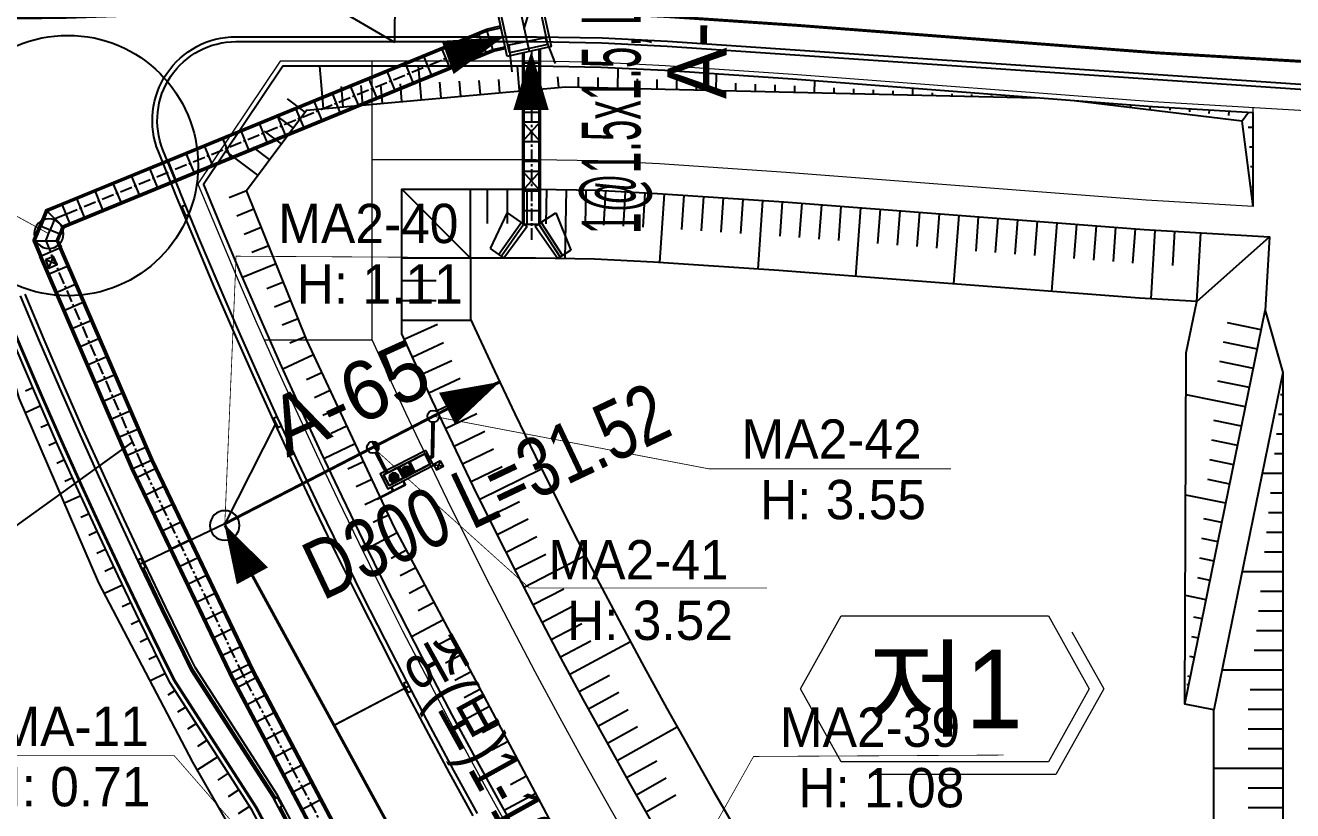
# Model space of a CAD drawing. Extents: x 230860 to 235519, y 342878 to 344985.
# Drawn here: x 231965.2 to 232094, y 344208.3 to 344288.1 of the extents above; entities that cross this region are included whole.
import ezdxf
from ezdxf.enums import TextEntityAlignment as Align

# ---------------------------------------------------------------- set-up
doc = ezdxf.new("R2010")
doc.units = 0
doc.linetypes.add('CENTER', pattern=[2, 1.25, -0.25, 0.25, -0.25])
doc.linetypes.add('PHANTOM2', pattern=[1.25, 0.625, -0.125, 0.125, -0.125, 0.125, -0.125])
for name, color, linetype in [('##L형측구', 8, 'Continuous'), ('##보도', 3, 'Continuous'), ('#00_구역계_금회 변경(210413)', 1, 'Continuous'), ('00.화살표', 7, 'Continuous'), ('A_기계(1단계)', 1, 'Continuous'), ('AE340_암거', 7, 'Continuous'), ('CE-SLOP-FILL', 9, 'Continuous'), ('mfilterout', 7, 'Continuous'), ('MN info M1', 2, 'Continuous'), ('PC', 253, 'Continuous'), ('PCBOX', 150, 'Continuous'), ('PCBOX접합부 현장타설', 7, 'Continuous'), ('storm_2호 우수받이', 1, 'Continuous'), ('storm_arrow', 7, 'Continuous'), ('storm_MH', 2, 'Continuous'), ('storm_pipe dia_length', 7, 'Continuous'), ('storm_pipe text', 1, 'Continuous'), ('기계', 1, 'Continuous'), ('도로시종점', 1, 'Continuous'), ('맨홀지시선', 7, 'Continuous'), ('방수', 5, 'CENTER')]:
    doc.layers.add(name, color=color, linetype=linetype)
for name, color, linetype, lineweight in [('00_도로_계획선', 7, 'Continuous', 0), ('0_도로명', 7, 'Continuous', 0), ('storm_pipe', 160, 'Continuous', 30), ('블럭명', 7, 'Continuous', 0)]:
    doc.layers.add(name, color=color, linetype=linetype, lineweight=lineweight)
doc.styles.get("Standard").update_dxf_attribs({"font": 'Dotum.TTF'})
doc.styles.add('스타일1', font='H2HDRM.TTF')

# ---------------------------------------------------------------- blocks, each defined once
blk = doc.blocks.new('1')
at = {"layer": 'storm_MH', "flags": 128}
blk.add_lwpolyline([(-0.75, 0, 1), (0.75, 0, 1)], format="xyb", close=True, dxfattribs=at)
blk = doc.blocks.new('화살')
h = blk.add_hatch(color=5)
h.set_gradient(color1=(0, 0, 255), one_color=1, tint=1, name='INVHEMISPHERICAL')
h.paths.add_polyline_path([(15, 252), (-15, 252), (-15, 62), (-43, 62), (0, -76), (43, 62), (15, 62)])
at = {"color": 5, "lineweight": 5}
for p, q in [((-15, 62), (-15, 252)), ((15, 62), (15, 252))]:
    blk.add_line(p, q, dxfattribs=at)
at = {"layer": 'mfilterout', "color": 5, "lineweight": 5}
for q in [(-43, 62), (43, 62)]:
    blk.add_line((0, -76), q, dxfattribs=at)
for points in [[(-43, 62), (-15, 62)], [(15, 62), (43, 62)]]:
    blk.add_lwpolyline(points, dxfattribs=at)
blk = doc.blocks.new('m')
at = {"layer": 'mfilterout', "lineweight": 15, "ltscale": 0.01}
h = blk.add_hatch(dxfattribs=at)
h.set_pattern_fill('EARTH', color=256, scale=0.04, style=2)
h.paths.add_polyline_path([(-0.45, 0.65, 1), (0.45, 0.65, 1)])
for radius in [0.5, 0.45]:
    blk.add_circle((0, 0.65), radius)
at = {"layer": 'mfilterout', "color": 3, "lineweight": 25, "ltscale": 0.01}
for p, q in [((0.14, 0.34), (-0.14, 0.34)), ((-0.14, 0.2), (-0.14, 0.34)), ((0.14, 0.2), (0.14, 0.34))]:
    blk.add_line(p, q, dxfattribs=at)
blk.add_lwpolyline([(-0.16, 0.2), (-0.16, 0.35, -0.414214), (-0.15, 0.36), (0.15, 0.36, -0.414214), (0.16, 0.35), (0.16, 0.2)], format="xyb", dxfattribs=at)

msp = doc.modelspace()

# ---------------------------------------------------------------- hatches: boundary and pattern name
at = {"layer": 'storm_pipe text'}
h = msp.add_hatch(dxfattribs=at)
h.set_pattern_fill('ANSI31', color=0, scale=0.05)
h.set_pattern_definition([(45, (-1.58102, -0.90116), (-0.112253201513, 0.112253201513), [])])
edge = h.paths.add_edge_path()
edge.add_line((232001.087, 344245.022), (232000.695, 344245.81))
edge.add_arc((232000.526, 344245.234), 0.6, 73.63094, 96.19442)
edge.add_line((232000.461, 344245.83), (232000.963, 344244.823))
edge.add_arc((232000.526, 344245.234), 0.6, 316.78594, 339.34942)

# ---------------------------------------------------------------- linework, layer by layer
at = {"layer": '##L형측구'}
msp.add_lwpolyline([(232010.73, 344207.774), (232008.321, 344212.166), (232005.95, 344216.578), (232003.617, 344221.01), (232001.321, 344225.46), (231999.063, 344229.931), (231996.843, 344234.421), (231994.661, 344238.929), (231992.517, 344243.456), (231990.412, 344247.999), (231988.345, 344252.562), (231986.317, 344257.142), (231984.328, 344261.738), (231982.377, 344266.352), (231980.467, 344270.981), (231980.425, 344271.085), (231978.727, 344275.299, -0.5314436), (231986.61, 344286.977), (232017.165, 344286.977), (232023.813, 344286.865), (232030.454, 344286.526), (232043.432, 344285.644), (232043.432, 344285.644), (232125.704, 344280.053)], format="xyb", dxfattribs=at)
msp.add_lwpolyline([(231992.139, 344207.414), (231990.822, 344209.897), (231982.501, 344222.817), (231981.682, 344224.46), (231979.49, 344228.944), (231977.335, 344233.447), (231975.216, 344237.968), (231973.135, 344242.504), (231971.091, 344247.059), (231969.084, 344251.629), (231967.115, 344256.217), (231965.184, 344260.819)], dxfattribs=at)
msp.add_lwpolyline([(231992.139, 344207.414), (231990.822, 344209.897), (231982.501, 344222.817), (231981.682, 344224.46), (231979.49, 344228.944), (231977.335, 344233.447), (231975.216, 344237.968), (231973.135, 344242.504), (231971.091, 344247.059), (231969.084, 344251.629), (231967.115, 344256.217), (231965.184, 344260.819)], dxfattribs=at)
at = {"layer": '##보도', "color": 8}
msp.add_lwpolyline([(232011.168, 344208.017), (232008.761, 344212.404), (232006.392, 344216.813), (232004.061, 344221.241), (232001.767, 344225.688), (231999.51, 344230.154), (231997.292, 344234.64), (231995.112, 344239.145), (231992.97, 344243.668), (231990.866, 344248.208), (231988.802, 344252.767), (231986.775, 344257.342), (231984.787, 344261.934), (231982.839, 344266.544), (231980.93, 344271.17), (231980.889, 344271.272), (231979.19, 344275.486, -0.5314436), (231986.61, 344286.477), (232017.161, 344286.477), (232023.796, 344286.365), (232030.424, 344286.027), (232043.398, 344285.145), (232125.67, 344279.554)], format="xyb", dxfattribs=at)
msp.add_lwpolyline([(231991.698, 344207.178), (231990.39, 344209.644), (231982.066, 344222.57), (231981.233, 344224.238), (231979.04, 344228.727), (231976.883, 344233.233), (231974.763, 344237.757), (231972.679, 344242.298), (231970.634, 344246.856), (231968.626, 344251.43), (231966.654, 344256.021), (231964.722, 344260.628)], dxfattribs=at)
at = {"layer": '#00_구역계_금회 변경(210413)', "linetype": 'PHANTOM2', "ltscale": 20, "const_width": 0.3, "flags": 128}
msp.add_lwpolyline([(232023.898, 344289.364), (232030.531, 344289.026), (232043.601, 344288.138), (232080.14, 344285.346), (232097.92, 344284.293), (232117.754, 344282.993), (232125.614, 344282.399), (232137.55, 344281.631), (232157.734, 344280.228), (232177.728, 344278.951), (232198.023, 344277.905), (232218.42, 344278.857), (232233.264, 344282.106), (232245.282, 344286.376), (232249.795, 344288.107), (232254.246, 344289.994), (232258.628, 344292.034), (232262.937, 344294.225), (232267.168, 344296.565), (232271.314, 344299.05), (232275.372, 344301.678), (232279.336, 344304.445), (232283.201, 344307.347), (232286.964, 344310.383), (232290.618, 344313.547), (232294.161, 344316.836), (232297.587, 344320.246), (232313.67, 344336.818), (232316.517, 344339.652), (232319.461, 344342.385), (232322.497, 344345.015), (232325.623, 344347.537), (232328.835, 344349.95), (232332.128, 344352.249), (232335.499, 344354.434), (232338.943, 344356.5), (232342.458, 344358.445), (232346.037, 344360.267), (232349.678, 344361.964), (232353.376, 344363.533), (232357.125, 344364.974), (232360.922, 344366.284), (232364.763, 344367.461), (232368.642, 344368.504), (232372.554, 344369.412), (232376.496, 344370.184), (232380.463, 344370.818), (232384.449, 344371.315), (232452.997, 344378.651), (232454.948, 344378.828), (232456.904, 344378.941), (232458.862, 344378.99), (232460.821, 344378.975), (232462.779, 344378.896), (232464.733, 344378.753), (232466.681, 344378.546), (232468.621, 344378.276), (232470.552, 344377.943), (232479.652, 344375.902), (232481.041, 344375.59), (232483.596, 344374.968), (232486.45, 344374.273), (232495.009, 344372.461), (232499.081, 344371.599), (232538.644, 344362.748), (232557.298, 344357.07), (232563.106, 344355.345), (232564.403, 344354.983), (232565.712, 344354.665), (232567.03, 344354.392), (232568.357, 344354.162), (232569.691, 344353.978), (232571.031, 344353.839), (232572.374, 344353.745), (232573.72, 344353.696), (232575.067, 344353.693), (232576.413, 344353.734), (232577.757, 344353.822), (232579.097, 344353.954), (232580.432, 344354.131), (232598.835, 344356.893), (232598.835, 344356.893), (232615.69, 344360.429), (232622.221, 344361.986), (232625.865, 344362.855), (232625.865, 344362.855), (232628.057, 344363.164), (232630.257, 344363.409), (232632.463, 344363.589), (232634.674, 344363.704), (232636.887, 344363.755), (232727.023, 344364.533), (232729.387, 344364.517), (232731.749, 344364.427), (232751.97, 344362.95), (232759.941, 344362.231), (232763.82, 344361.752), (232765.63, 344361.529), (232770.755, 344360.805), (232775.792, 344360.018), (232783.656, 344358.526), (232791.466, 344356.778), (232799.216, 344354.778), (232806.896, 344352.526), (232814.499, 344350.026), (232822.017, 344347.28), (232829.441, 344344.291), (232836.764, 344341.061), (232843.979, 344337.596), (232889.108, 344314.57), (232889.481, 344309.391), (232881.341, 344266.254), (232877.499, 344246.611), (232874.945, 344232.517), (232874.271, 344218.268), (232875.134, 344209.776), (232882.429, 344185.035), (232895.612, 344149.82), (232922.066, 344102.477), (232926.514, 344094.161), (232980.514, 344014.161), (233008.876, 343976.936), (233012.741, 343966.88), (233016.145, 343887.735), (233019.822, 343868.381), (233044.8, 343774.592), (233048.514, 343693.67), (233049.441, 343688.235), (233067.194, 343632.173), (233067.437, 343629.126), (233063.809, 343533.354), (233064.439, 343522.175), (233066.65, 343513.19), (233069.773, 343505.386), (233076.074, 343497.513), (233086.501, 343489.662), (233097.943, 343482.445), (233107.682, 343477.119), (233111.504, 343458.117), (233108.754, 343456.627), (233108.754, 343456.627), (233101.78, 343447.36), (233096.55, 343445.52), (233091.07, 343439.83), (233084.14, 343428.36), (233080.25, 343421.92), (233079.96, 343405.11), (233076.11, 343391.99), (233061.15, 343374.45), (233058.66, 343365.76), (233054.631, 343358.506), (233052.7, 343355.03), (233049.51, 343341.3), (233049.77, 343339.48), (233030.245, 343335.193), (232974.33, 343277.97), (232971.95, 343277.48), (232966.13, 343276.28), (232965.81, 343276.07), (232937.137, 343257.61), (232818.11, 343134.97), (232811.86, 343128.78), (232723.615, 343039.09), (232720.48, 343029.84), (232714.93, 343028.2), (232708.85, 343027.68), (232702.89, 343025.34), (232684.48, 343022.24), (232675.86, 343014.96), (232656.64, 343016.47), (232650.39, 343016.96), (232638.289, 343018.529), (232634.217, 343019.058), (232632.486, 343019.083), (232506.755, 343150.979), (232371.045, 343280.518), (232230.117, 343412.802), (232224.857, 343417.715), (232195.632, 343445.009), (232179.037, 343460.762), (232168.555, 343473.181), (232153.897, 343495.289), (232142.471, 343517.128), (232140.188, 343522.455), (232136.055, 343538.551), (232135.467, 343554.863), (232135.387, 343561.34), (232135.248, 343572.67), (232136.365, 343598.107), (232151.049, 343812.635), (232150.562, 343932.138), (232150.55, 343933.659), (232150.434, 343938.657), (232150.199, 343943.652), (232149.845, 343948.639), (232149.373, 343953.617), (232148.782, 343958.582), (232148.073, 343963.531), (232147.246, 343968.462), (232146.302, 343973.373), (232145.242, 343978.259), (232144.066, 343983.118), (232142.774, 343987.949), (232141.367, 343992.747), (232139.847, 343997.51), (232138.214, 344002.236), (232136.469, 344006.921), (232134.612, 344011.564), (232132.646, 344016.161), (232130.571, 344020.71), (232128.388, 344025.208), (232126.099, 344029.654), (232123.704, 344034.043), (232121.206, 344038.374), (232118.605, 344042.644), (232115.903, 344046.851), (232091.852, 344083.341), (232067.899, 344083.341), (232034.824, 344133.522), (232018.39, 344158.455), (232018.044, 344158.981), (232015.314, 344163.17), (232012.618, 344167.381), (232009.957, 344171.614), (232007.331, 344175.868), (232004.739, 344180.144), (232002.183, 344184.442), (231999.662, 344188.759), (231997.177, 344193.098), (231994.727, 344197.457), (231992.313, 344201.835), (231989.935, 344206.234), (231988.663, 344208.633), (231980.325, 344221.579), (231979.44, 344223.353), (231977.24, 344227.856), (231975.075, 344232.377), (231972.948, 344236.916), (231970.858, 344241.471), (231968.806, 344246.044), (231966.791, 344250.634), (231964.813, 344255.24), (231962.874, 344259.861), (231960.973, 344264.499), (231959.109, 344269.152), (231957.284, 344273.821), (231955.497, 344278.503), (231955.072, 344279.647), (231953.749, 344283.201), (231952.039, 344287.912), (231951.662, 344288.978), (231952.635, 344288.989), (231960.846, 344288.871), (231961.863, 344288.878), (231968.729, 344288.926), (231974.518, 344289.119), (231985.163, 344289.397), (231990.881, 344289.479), (232002.63, 344289.477), (232002.63, 344289.477), (232010.957, 344289.395), (232021.545, 344289.37)], close=True, dxfattribs=at)
at = {"color": 3}
for p, q in [((232006.503, 344244.396), (232006.551, 344247.808)), ((232006.701, 344244.273), (232006.751, 344247.805)), ((232002.061, 344242.667), (232001.786, 344243.2)), ((232002.061, 344242.667), (232001.786, 344243.2)), ((232006.023, 344244.148), (232006.503, 344244.396)), ((232006.114, 344243.97), (232006.701, 344244.273)), ((232001.883, 344242.575), (232001.608, 344243.108)), ((232001.883, 344242.575), (232001.608, 344243.108))]:
    msp.add_line(p, q, dxfattribs=at)
msp.add_line((232003.589, 344242.105), (232002.167, 344241.371))
msp.add_line((232003.589, 344242.105), (232002.167, 344241.371))
for points in [[(232001.608, 344243.108), (232000.789, 344244.695)], [(232001.786, 344243.2), (232000.954, 344244.813)]]:
    msp.add_lwpolyline(points, dxfattribs=at)
at = {"color": 4, "linetype": 'ByBlock', "const_width": 0.0000001, "elevation": 0}
for points in [[(232006.851, 344243.197), (232004.798, 344242.138), (232004.672, 344242.382)], [(232006.851, 344243.197), (232004.798, 344242.138), (232004.672, 344242.382)], [(232006.828, 344243.241), (232004.819, 344242.205), (232004.716, 344242.405)], [(232006.828, 344243.241), (232004.819, 344242.205), (232004.716, 344242.405)]]:
    msp.add_lwpolyline(points, dxfattribs=at)
at = {"color": 1, "linetype": 'CENTER', "ltscale": 0.5, "const_width": 0.0000001, "elevation": 0}
msp.add_lwpolyline([(232006.839, 344243.219), (232004.809, 344242.172), (232004.694, 344242.394)], dxfattribs=at)
msp.add_lwpolyline([(232006.839, 344243.219), (232004.809, 344242.172), (232004.694, 344242.394)], dxfattribs=at)
msp.add_lwpolyline([(232007.413, 344243.852), (232006.702, 344243.486), (232006.977, 344242.952), (232007.688, 344243.319)], close=True)
msp.add_lwpolyline([(232007.413, 344243.852), (232006.702, 344243.486), (232006.977, 344242.952), (232007.688, 344243.319)], close=True)
for points in [[(232006.702, 344243.486), (232007.688, 344243.319)], [(232006.702, 344243.486), (232007.688, 344243.319)], [(232007.413, 344243.852), (232006.977, 344242.952)], [(232007.413, 344243.852), (232006.977, 344242.952)]]:
    msp.add_lwpolyline(points)
for centre in [(232006.66, 344248.398), (232000.526, 344245.234)]:
    msp.add_circle(centre, 0.6)
at = {"layer": '00.화살표', "color": 5}
msp.add_lwpolyline([(232000.891, 344239.915, 0.036, 0.036, 0), (232000.664, 344239.798, 0.12, 0, 0), (232000.46, 344239.693, 0, 0, 0)], format="xyseb", dxfattribs=at)
at = {"layer": '00_도로_계획선', "linetype": 'Continuous', "flags": 128}
for points in [[(231991.1, 344284.477), (231982.744, 344272.02)], [(232125.666, 344277.385), (232125.265, 344277.411), (232117.402, 344278.005), (232097.609, 344279.303), (232079.802, 344280.357), (232043.241, 344283.151), (232030.234, 344284.035), (232023.728, 344284.366), (232017.214, 344284.477), (231991.1, 344284.477)], [(232090, 344269.736), (232079.125, 344270.38), (232042.521, 344273.177), (232029.641, 344274.052), (232023.389, 344274.371), (232017.129, 344274.477), (232000.455, 344274.477)], [(232042.584, 344273.173), (232042.584, 344273.173)], [(232000.455, 344256.123), (232001.776, 344253.206), (232003.837, 344248.759), (232005.936, 344244.327), (232008.071, 344239.913), (232010.244, 344235.52), (232012.454, 344231.144), (232014.702, 344226.787), (232016.986, 344222.448), (232019.307, 344218.13), (232021.664, 344213.832), (232024.058, 344209.553), (232026.488, 344205.295), (232028.953, 344201.059), (232031.456, 344196.843), (232033.994, 344192.648), (232055.822, 344157.235)]]:
    msp.add_lwpolyline(points, dxfattribs=at)
at = {"layer": '00_도로_계획선'}
for points in [[(232000.455, 344256.121), (232000.455, 344284.477)], [(232000.455, 344256.121), (231989.501, 344256.121)]]:
    msp.add_lwpolyline(points, dxfattribs=at)
at = {"layer": '00_도로_계획선', "linetype": 'Continuous'}
for points in [[(232090, 344269.736), (232090, 344279.753)], [(231982.744, 344272.02), (231982.782, 344271.925), (231984.684, 344267.315), (231986.626, 344262.721), (231988.607, 344258.145), (231990.627, 344253.584), (231992.685, 344249.041), (231994.781, 344244.516), (231996.916, 344240.009), (231999.088, 344235.519), (232001.299, 344231.049), (232003.548, 344226.597), (232005.834, 344222.165), (232008.157, 344217.752), (232010.518, 344213.359), (232012.917, 344208.986), (232015.352, 344204.634)]]:
    msp.add_lwpolyline(points, dxfattribs=at)
at = {"layer": 'A_기계(1단계)', "color": 4, "ltscale": 2}
for p, q in [((232001.616, 344242.438), (232003.038, 344243.171)), ((232001.616, 344242.438), (232003.038, 344243.171)), ((232003.038, 344243.171), (232003.589, 344242.105)), ((232003.038, 344243.171), (232003.589, 344242.105)), ((232002.167, 344241.371), (232001.616, 344242.438)), ((232002.167, 344241.371), (232001.616, 344242.438))]:
    msp.add_line(p, q, dxfattribs=at)
for points in [[(232005.901, 344244.929), (232001.28, 344242.545), (232002.059, 344241.034), (232006.68, 344243.418)], [(232005.793, 344244.592), (232001.616, 344242.438), (232002.167, 344241.371), (232006.344, 344243.526)]]:
    msp.add_lwpolyline(points, close=True, dxfattribs=at)
for points in [[(232004.833, 344242.747), (232004.283, 344243.813), (232005.793, 344244.592), (232006.344, 344243.526), (232004.833, 344242.747)], [(232003.766, 344242.196), (232003.216, 344243.263), (232004.105, 344243.721), (232004.655, 344242.655), (232003.766, 344242.196)], [(232003.766, 344242.196), (232003.216, 344243.263), (232004.105, 344243.721), (232004.655, 344242.655), (232003.766, 344242.196)]]:
    msp.add_lwpolyline(points, dxfattribs=at)
at = {"layer": 'AE340_암거', "color": 8}
msp.add_polyline3d([(232019.092, 344284.248, 36.26), (232018.073, 344286.863, 36.632), (232014.332, 344286.136, 36.395), (232014.639, 344283.42, 36.142)], dxfattribs=at)
at = {"layer": 'CE-SLOP-FILL', "color": 8}
for p, q in [((231995.515, 344279.674), (231995.127, 344283.977)), ((232005.474, 344280.571), (232005.168, 344283.977)), ((232015.434, 344281.469), (232015.208, 344283.977)), ((232025.414, 344281.763), (232025.461, 344283.777)), ((232035.411, 344281.528), (232035.45, 344283.179)), ((231997.507, 344279.854), (231997.321, 344281.915)), ((231999.498, 344280.033), (231999.321, 344282.005)), ((232001.49, 344280.212), (232001.321, 344282.095)), ((232003.482, 344280.392), (232003.321, 344282.184)), ((232007.466, 344280.751), (232007.321, 344282.364)), ((232009.458, 344280.93), (232009.321, 344282.454)), ((232011.45, 344281.11), (232011.321, 344282.543)), ((232013.442, 344281.289), (232013.321, 344282.633)), ((232017.426, 344281.648), (232017.321, 344282.812)), ((232019.418, 344281.827), (232019.323, 344282.885)), ((232021.415, 344281.857), (232021.439, 344282.881)), ((232023.414, 344281.81), (232023.438, 344282.84)), ((232027.413, 344281.716), (232027.436, 344282.696)), ((232029.413, 344281.669), (232029.435, 344282.621)), ((232031.412, 344281.622), (232031.433, 344282.536)), ((232033.411, 344281.575), (232033.432, 344282.445)), ((232037.41, 344281.481), (232037.429, 344282.262)), ((232039.41, 344281.434), (232039.427, 344282.171)), ((232041.409, 344281.387), (232041.425, 344282.08)), ((232043.409, 344281.34), (232043.424, 344281.987)), ((232045.408, 344281.293), (232045.436, 344282.482)), ((232047.408, 344281.246), (232047.42, 344281.788)), ((231993.628, 344279.305), (231991.833, 344280.651)), ((232049.407, 344281.199), (232049.419, 344281.688)), ((232051.406, 344281.152), (232051.417, 344281.588)), ((232053.406, 344281.105), (232053.415, 344281.488)), ((232055.405, 344281.058), (232055.421, 344281.719)), ((232057.405, 344281.011), (232057.411, 344281.289)), ((232059.404, 344280.964), (232059.41, 344281.189)), ((232061.404, 344280.917), (232061.408, 344281.089)), ((232063.403, 344280.87), (232063.406, 344280.989)), ((232065.403, 344280.823), (232065.406, 344280.956)), ((232067.402, 344280.776), (232067.402, 344280.79)), ((232073.553, 344280.333), (232073.55, 344280.294)), ((232075.547, 344280.181), (232075.541, 344280.098)), ((232077.541, 344280.029), (232077.531, 344279.901)), ((232079.535, 344279.876), (232079.509, 344279.533)), ((232081.531, 344279.754), (232081.518, 344279.523)), ((232083.528, 344279.636), (232083.511, 344279.343)), ((232085.524, 344279.517), (232085.504, 344279.163)), ((232087.521, 344279.399), (232087.496, 344278.984)), ((232089.517, 344279.281), (232088.882, 344278.397)), ((231992.429, 344277.705), (231990.676, 344279.019)), ((231991.229, 344276.105), (231989.518, 344277.388)), ((232090, 344277.736), (232089.484, 344277.736)), ((231988.829, 344272.905), (231985.576, 344275.344)), ((231990.029, 344274.505), (231988.36, 344275.756)), ((232090, 344275.736), (232089.613, 344275.736)), ((232090, 344273.736), (232089.742, 344273.736)), ((232012.158, 344271.477), (232012.158, 344267.977)), ((232014.158, 344271.477), (232014.158, 344267.977)), ((232016.158, 344271.477), (232016.158, 344267.977)), ((232090, 344271.736), (232089.871, 344271.736)), ((231987.688, 344271.297), (231985.928, 344270.587)), ((232018.158, 344271.459), (232018.099, 344267.96)), ((232020.158, 344271.425), (232020.039, 344264.426)), ((232022.158, 344271.391), (232022.098, 344267.892)), ((232024.156, 344271.327), (232023.978, 344267.832)), ((232026.154, 344271.226), (232025.976, 344267.73)), ((232028.151, 344271.124), (232027.973, 344267.628)), ((232030.148, 344271.011), (232029.673, 344264.027)), ((232032.143, 344270.875), (232031.906, 344267.383)), ((232034.139, 344270.739), (232033.901, 344267.247)), ((232036.134, 344270.604), (232035.897, 344267.112)), ((232038.129, 344270.468), (232037.892, 344266.976)), ((232040.125, 344270.333), (232039.65, 344263.349)), ((232042.12, 344270.197), (232041.883, 344266.705)), ((231988.436, 344269.442), (231986.684, 344268.735)), ((232044.114, 344270.046), (232043.848, 344266.556)), ((232046.109, 344269.894), (232045.842, 344266.404)), ((232048.103, 344269.742), (232047.836, 344266.252)), ((232050.097, 344269.589), (232049.564, 344262.61)), ((232052.091, 344269.437), (232051.825, 344265.947)), ((232054.085, 344269.284), (232053.819, 344265.795)), ((232056.08, 344269.132), (232055.813, 344265.642)), ((232058.074, 344268.98), (232057.807, 344265.49)), ((232060.068, 344268.827), (232059.535, 344261.848)), ((232062.062, 344268.675), (232061.796, 344265.185)), ((232064.056, 344268.523), (232063.79, 344265.033)), ((232066.051, 344268.37), (232065.784, 344264.88)), ((232068.045, 344268.218), (232067.778, 344264.728)), ((232070.039, 344268.065), (232069.506, 344261.086)), ((232072.033, 344267.913), (232071.766, 344264.423)), ((232074.027, 344267.761), (232073.761, 344264.271)), ((231989.185, 344267.587), (231987.445, 344266.885)), ((232076.021, 344267.608), (232075.755, 344264.118)), ((232078.016, 344267.456), (232077.749, 344263.966)), ((232080.011, 344267.322), (232079.597, 344260.334)), ((232082.008, 344267.204), (232081.801, 344263.71)), ((231989.933, 344265.733), (231988.209, 344265.037)), ((231990.681, 344263.878), (231987.267, 344262.5)), ((231991.43, 344262.023), (231989.746, 344261.344)), ((232003.455, 344262.181), (232006.955, 344262.181)), ((231992.178, 344260.168), (231990.517, 344259.498)), ((232003.455, 344260.181), (232006.955, 344260.181)), ((231992.926, 344258.314), (231991.294, 344257.655)), ((232003.455, 344258.181), (232010.501, 344258.181)), ((232003.698, 344256.233), (232007.077, 344257.763)), ((232090.825, 344257.187), (232087.396, 344257.887)), ((231993.675, 344256.459), (231992.074, 344255.813)), ((232004.524, 344254.411), (232007.7, 344255.883)), ((232090.425, 344255.227), (232086.996, 344255.927)), ((231994.503, 344254.639), (231991.363, 344253.172)), ((232005.365, 344252.597), (232008.54, 344254.068)), ((232090.025, 344253.268), (232086.613, 344253.964)), ((231995.35, 344252.827), (231993.769, 344252.089)), ((232006.206, 344250.782), (232009.381, 344252.254)), ((231965.971, 344251.276), (231965.22, 344250.953)), ((231996.197, 344251.015), (231994.605, 344250.272)), ((232007.055, 344248.972), (232013.382, 344251.968)), ((232089.625, 344251.308), (232086.409, 344251.964)), ((232089.225, 344249.348), (232083.185, 344250.581)), ((232093, 344250.589), (232092.77, 344250.589)), ((231966.768, 344249.442), (231965.22, 344248.762)), ((231997.043, 344249.203), (231995.447, 344248.458)), ((232007.911, 344247.164), (232011.075, 344248.662)), ((232093, 344248.589), (232092.566, 344248.589)), ((231967.572, 344247.61), (231966.791, 344247.267)), ((231997.89, 344247.391), (231996.291, 344246.644)), ((232088.825, 344247.389), (232086.001, 344247.965)), ((231968.377, 344245.779), (231967.592, 344245.427)), ((232008.77, 344245.358), (232011.92, 344246.882)), ((232088.425, 344245.429), (232085.797, 344245.966)), ((232093, 344246.589), (232092.362, 344246.589)), ((231998.737, 344245.579), (231995.539, 344244.085)), ((232009.641, 344243.557), (232012.791, 344245.082)), ((232093, 344244.589), (232092.158, 344244.589)), ((231969.196, 344243.955), (231968.397, 344243.596)), ((231999.583, 344243.768), (231997.989, 344243.023)), ((232010.512, 344241.757), (232013.662, 344243.282)), ((232088.026, 344243.47), (232085.593, 344243.966)), ((231970.014, 344242.13), (231969.202, 344241.765)), ((232000.43, 344241.956), (231998.84, 344241.213)), ((232011.394, 344239.962), (232017.669, 344243.064)), ((232087.626, 344241.51), (232085.389, 344241.966)), ((232093, 344242.589), (232090.908, 344242.589)), ((232093, 344240.589), (232091.75, 344240.589)), ((231970.841, 344240.309), (231969.186, 344239.549)), ((232001.277, 344240.144), (231999.698, 344239.406)), ((232012.28, 344238.169), (232015.418, 344239.72)), ((232087.226, 344239.55), (232083.145, 344240.383)), ((231971.675, 344238.491), (231970.826, 344238.101)), ((232002.123, 344238.332), (232000.557, 344237.6)), ((232093, 344238.589), (232091.546, 344238.589)), ((232013.171, 344236.378), (232016.295, 344237.957)), ((232086.826, 344237.591), (232084.981, 344237.967)), ((231972.51, 344236.673), (231971.642, 344236.267)), ((232003.002, 344236.536), (231999.947, 344234.911)), ((232014.073, 344234.593), (232017.197, 344236.172)), ((232086.426, 344235.631), (232084.777, 344235.968)), ((232093, 344236.589), (232091.342, 344236.589)), ((231973.358, 344234.862), (231972.462, 344234.442)), ((232003.941, 344234.77), (232002.387, 344233.944)), ((232014.975, 344232.808), (232018.099, 344234.387)), ((232015.889, 344231.03), (232022.11, 344234.239)), ((232093, 344234.589), (232091.137, 344234.589)), ((231974.207, 344233.051), (231973.282, 344232.618)), ((232004.88, 344233.004), (232003.3, 344232.164)), ((232086.026, 344233.672), (232084.573, 344233.968)), ((232085.626, 344231.712), (232084.369, 344231.968)), ((232093, 344232.589), (232088.867, 344232.589)), ((231975.063, 344231.244), (231973.241, 344230.372)), ((232005.819, 344231.238), (232004.221, 344230.388)), ((232016.806, 344229.252), (232019.917, 344230.857)), ((232093, 344230.589), (232090.729, 344230.589)), ((231975.927, 344229.44), (231975.05, 344229.02)), ((232006.758, 344229.472), (232005.141, 344228.612)), ((232017.729, 344227.478), (232020.826, 344229.108)), ((232085.226, 344229.752), (232083.105, 344230.185)), ((232007.697, 344227.706), (232004.434, 344225.971)), ((232084.826, 344227.793), (232083.961, 344227.969)), ((232093, 344228.589), (232090.525, 344228.589)), ((231976.791, 344227.636), (231975.951, 344227.226)), ((232018.661, 344225.708), (232021.758, 344227.338)), ((232093, 344226.589), (232090.321, 344226.589)), ((231977.669, 344225.839), (231976.855, 344225.442)), ((232008.636, 344225.941), (232006.993, 344225.067)), ((232019.592, 344223.938), (232022.689, 344225.569)), ((232020.538, 344222.176), (232026.704, 344225.489)), ((232084.426, 344225.833), (232083.757, 344225.97)), ((231978.547, 344224.042), (231977.76, 344223.658)), ((232009.575, 344224.175), (232007.921, 344223.295)), ((232084.026, 344223.874), (232083.553, 344223.97)), ((232093, 344224.589), (232090.117, 344224.589)), ((232093, 344222.589), (232086.826, 344222.589)), ((231979.432, 344222.249), (231977.911, 344221.489)), ((232010.514, 344222.409), (232008.857, 344221.527)), ((232021.485, 344220.414), (232024.568, 344222.071)), ((232083.626, 344221.914), (232083.349, 344221.97)), ((231980.418, 344220.512), (231979.673, 344220.032)), ((232011.453, 344220.643), (232009.792, 344219.76)), ((232022.439, 344218.657), (232025.508, 344220.34)), ((232083.226, 344219.954), (232083.065, 344219.987)), ((232083.461, 344221.107), (232083.265, 344221.147)), ((232093, 344220.589), (232089.709, 344220.589)), ((231981.501, 344218.831), (231980.682, 344218.303)), ((232012.392, 344218.877), (232009.07, 344217.11)), ((232023.401, 344216.903), (232026.47, 344218.587)), ((232093, 344218.589), (232089.505, 344218.589)), ((231982.584, 344217.149), (231981.69, 344216.574)), ((232013.331, 344217.111), (232011.674, 344216.23)), ((232024.364, 344215.151), (232027.419, 344216.859)), ((232025.341, 344213.405), (232031.45, 344216.823)), ((232093, 344216.589), (232089.5, 344216.589)), ((231983.666, 344215.468), (231982.699, 344214.844)), ((232014.27, 344215.345), (232012.617, 344214.466)), ((231984.749, 344213.786), (231982.693, 344212.462)), ((232015.209, 344213.58), (232013.567, 344212.706)), ((232093, 344214.589), (232089.5, 344214.589)), ((232026.317, 344211.66), (232029.372, 344213.369)), ((232093, 344212.589), (232086, 344212.589)), ((231985.832, 344212.105), (231984.76, 344211.414)), ((232016.148, 344211.814), (232014.518, 344210.947)), ((232027.303, 344209.92), (232030.343, 344211.654)), ((231986.915, 344210.423), (231985.799, 344209.704)), ((232017.087, 344210.048), (232013.857, 344208.33)), ((232028.294, 344208.183), (232031.334, 344209.917)), ((232093, 344210.589), (232089.5, 344210.589)), ((231987.998, 344208.742), (231986.838, 344207.995)), ((232093, 344208.589), (232089.5, 344208.589))]:
    msp.add_line(p, q, dxfattribs=at)
for points in [[(232090, 344269.736), (232090, 344279.252), (232079.768, 344279.858), (232043.205, 344282.652), (232030.205, 344283.536), (232023.711, 344283.866), (232017.21, 344283.977), (231991.366, 344283.977), (231983.308, 344271.962), (231985.146, 344267.508), (231987.086, 344262.918), (231989.065, 344258.345), (231991.083, 344253.789), (231993.139, 344249.249), (231995.234, 344244.728), (231997.367, 344240.225), (231999.538, 344235.739), (232001.746, 344231.272), (232003.993, 344226.824), (232006.278, 344222.396), (232008.599, 344217.987), (232010.958, 344213.597), (232013.354, 344209.228), (232015.787, 344204.88)], [(232084.903, 344113.275), (232069.511, 344122.539), (232061.281, 344136.436), (232045.794, 344161.945), (232023.889, 344197.258), (232002.676, 344237.148), (231993.811, 344256.121), (231987.665, 344271.353), (231993.789, 344279.519), (232020.088, 344281.888), (232067.909, 344280.765)], [(232090, 344269.736), (232088.882, 344278.397), (232071.801, 344280.467)], [(232010.455, 344264.477), (232003.455, 344271.477)], [(232029.087, 344206.793), (232026.67, 344211.029), (232024.289, 344215.286), (232021.943, 344219.562), (232019.635, 344223.857), (232017.363, 344228.173), (232015.126, 344232.508), (232012.927, 344236.861), (232010.766, 344241.231), (232008.642, 344245.622), (232006.554, 344250.031), (232004.503, 344254.456), (232003.455, 344256.771), (232003.455, 344271.477), (232017.104, 344271.477), (232023.287, 344271.372), (232029.463, 344271.057), (232042.305, 344270.185), (232078.922, 344267.387), (232091.669, 344266.632), (232091.225, 344259.146), (232093, 344252.84), (232093, 344160.235)], [(232010.455, 344264.477), (232010.455, 344271.477)], [(232009.98, 344170.638), (232006.068, 344174.076), (232003.639, 344178.446), (231998.563, 344187.286), (231992.395, 344195.512), (231982.241, 344213.251), (231972.669, 344231.461), (231964.58, 344250.248), (231960.849, 344263.034), (231957.243, 344269.331), (231957.744, 344271.271)], [(232009.98, 344170.638), (232009.533, 344171.35), (232006.904, 344175.607), (232004.31, 344179.887), (232001.752, 344184.188), (231999.229, 344188.509), (231996.742, 344192.851), (231994.29, 344197.214), (231991.874, 344201.595), (231989.494, 344205.998), (231988.231, 344208.38), (231979.89, 344221.331), (231978.992, 344223.131), (231976.79, 344227.638), (231974.623, 344232.163), (231972.495, 344236.706), (231970.403, 344241.265), (231968.349, 344245.842), (231966.332, 344250.434), (231964.353, 344255.045), (231962.413, 344259.67), (231960.509, 344264.311), (231958.644, 344268.968), (231957.744, 344271.271)], [(232084.267, 344260.058), (232084.681, 344267.046)], [(232084.267, 344260.058), (232091.669, 344266.632)], [(232010.455, 344264.477), (232003.455, 344264.477)], [(232086.001, 344218.547), (232083.061, 344219.147), (232083.202, 344254.84), (232084.267, 344260.058), (232078.449, 344260.402), (232041.801, 344263.203), (232029.047, 344264.069), (232023.049, 344264.375), (232017.044, 344264.477), (232010.455, 344264.477), (232010.455, 344258.282), (232010.867, 344257.371), (232012.893, 344253.001), (232014.956, 344248.645), (232017.054, 344244.307), (232019.189, 344239.991), (232021.361, 344235.692), (232023.57, 344231.408), (232025.815, 344227.144), (232028.095, 344222.902), (232030.412, 344218.678), (232032.765, 344214.472), (232035.152, 344210.288), (232037.575, 344206.126)], [(232083.061, 344219.147), (232091.225, 344259.146)], [(232093, 344252.84), (232086.001, 344218.547)], [(232086, 344167.235), (232086, 344218.548)]]:
    msp.add_lwpolyline(points, dxfattribs=at)
at = {"layer": 'PC', "color": 1}
for p, q in [((232014.181, 344269.127), (232012.453, 344265.456)), ((232016.221, 344267.699), (232014.181, 344269.127)), ((232017.033, 344267.712), (232019.123, 344269.064)), ((232019.123, 344269.064), (232020.635, 344265.282)), ((232015.635, 344268.109), (232013.342, 344264.833)), ((232015.881, 344267.937), (232013.588, 344264.661)), ((232016.221, 344267.699), (232013.847, 344264.48)), ((232017.033, 344267.712), (232019.335, 344264.441)), ((232017.381, 344267.937), (232019.552, 344264.581)), ((232017.633, 344268.1), (232019.804, 344264.744)), ((232012.453, 344265.456), (232013.847, 344264.48)), ((232020.635, 344265.282), (232019.335, 344264.441))]:
    msp.add_line(p, q, dxfattribs=at)
at = {"layer": 'PCBOX'}
for p, q in [((232014.18, 344284.985, 73.027), (232013.215, 344289.39, 73.027)), ((232014.409, 344285.342, 73.027), (232013.523, 344289.389, 73.027)), ((232015.571, 344289.384, 36.514), (232016.426, 344285.477, 36.514)), ((232018.316, 344286.197, 73.027), (232017.619, 344289.379, 73.027)), ((232018.673, 344285.969, 73.027), (232017.927, 344289.379, 73.027)), ((231968.872, 344270.041), (232012.078, 344287.759)), ((231968.94, 344269.875), (232012.132, 344287.587)), ((232011.19, 344287.395), (232012.085, 344285.211)), ((232012.078, 344287.759), (232013.504, 344288.071)), ((232012.783, 344285.498), (232012.078, 344287.759)), ((232012.132, 344287.587), (232013.542, 344287.896)), ((232014.009, 344285.766), (232013.504, 344288.071)), ((231969.699, 344268.024), (232012.729, 344285.67)), ((232007.478, 344285.873), (232008.373, 344283.689)), ((232009.334, 344286.634), (232010.229, 344284.45)), ((232012.729, 344285.67), (232013.97, 344285.942)), ((232012.783, 344285.498), (232014.009, 344285.766)), ((232018.673, 344285.969, 73.027), (232014.18, 344284.985, 73.027)), ((232018.316, 344286.197, 73.027), (232014.409, 344285.342, 73.027)), ((232017.381, 344285.686), (232017.381, 344267.937)), ((232017.541, 344285.721), (232017.541, 344267.937)), ((231969.767, 344267.858), (232012.783, 344285.498)), ((232005.622, 344285.112), (232006.517, 344282.928)), ((232015.721, 344285.322), (232015.721, 344267.937)), ((232015.881, 344285.357), (232015.881, 344267.937)), ((232001.91, 344283.589), (232002.805, 344281.406)), ((232003.766, 344284.351), (232004.661, 344282.167)), ((232015.721, 344284.334), (232017.541, 344284.334)), ((232015.721, 344284.334), (232017.541, 344284.334)), ((232015.721, 344283.328), (232017.541, 344283.328)), ((232015.721, 344283.328), (232015.721, 344281.322)), ((232015.721, 344281.322), (232017.541, 344283.328)), ((232015.721, 344283.328), (232017.541, 344281.322)), ((232017.541, 344281.322), (232017.541, 344283.328)), ((231998.198, 344282.067), (231999.093, 344279.884)), ((232000.054, 344282.828), (232000.949, 344280.645)), ((231994.486, 344280.545), (231995.381, 344278.362)), ((231996.342, 344281.306), (231997.237, 344279.123)), ((232015.721, 344281.322), (232017.541, 344281.322)), ((231992.63, 344279.784), (231993.525, 344277.6)), ((232015.721, 344279.316), (232017.541, 344279.316)), ((232015.721, 344279.316), (232017.541, 344279.316)), ((231988.918, 344278.262), (231989.813, 344276.078)), ((231990.774, 344279.023), (231991.669, 344276.839)), ((232015.721, 344278.328), (232017.541, 344278.328)), ((232015.721, 344278.328), (232015.721, 344276.322)), ((232015.721, 344276.322), (232017.541, 344278.328)), ((232015.721, 344278.328), (232017.541, 344276.322)), ((232015.721, 344278.328), (232017.541, 344278.328)), ((232015.721, 344278.328), (232015.721, 344276.322)), ((232015.721, 344276.322), (232017.541, 344278.328)), ((232015.721, 344278.328), (232017.541, 344276.322)), ((232017.541, 344276.322), (232017.541, 344278.328)), ((232017.541, 344276.322), (232017.541, 344278.328)), ((231985.206, 344276.74), (231986.101, 344274.556)), ((231987.062, 344277.501), (231987.957, 344275.317)), ((231983.35, 344275.978), (231984.245, 344273.795)), ((232015.721, 344276.322), (232017.541, 344276.322)), ((232015.721, 344276.322), (232017.541, 344276.322)), ((231979.638, 344274.456), (231980.533, 344272.273)), ((231981.494, 344275.217), (231982.389, 344273.034)), ((232015.721, 344274.316), (232017.541, 344274.316)), ((232015.721, 344274.316), (232017.541, 344274.316)), ((231975.926, 344272.934), (231976.821, 344270.751)), ((231977.782, 344273.695), (231978.677, 344271.512)), ((232015.721, 344273.328), (232017.541, 344273.328)), ((232015.721, 344273.328), (232015.721, 344271.322)), ((232015.721, 344271.322), (232017.541, 344273.328)), ((232015.721, 344273.328), (232017.541, 344271.322)), ((232015.721, 344273.328), (232017.541, 344273.328)), ((232015.721, 344273.328), (232015.721, 344271.322)), ((232015.721, 344271.322), (232017.541, 344273.328)), ((232015.721, 344273.328), (232017.541, 344271.322)), ((232017.541, 344271.322), (232017.541, 344273.328)), ((232017.541, 344271.322), (232017.541, 344273.328)), ((231974.07, 344272.173), (231974.965, 344269.989)), ((231970.358, 344270.651), (231971.253, 344268.467)), ((231972.214, 344271.412), (231973.109, 344269.228)), ((232015.721, 344271.322), (232017.541, 344271.322)), ((232015.721, 344271.322), (232017.541, 344271.322)), ((231967.285, 344269.391), (231966.638, 344267.803)), ((231967.423, 344269.253), (231966.805, 344267.735)), ((231967.285, 344269.391), (231968.872, 344270.041)), ((231967.285, 344269.391), (231969.097, 344267.583)), ((231967.423, 344269.253), (231968.94, 344269.875)), ((231968.872, 344270.041), (231969.767, 344267.858)), ((232015.721, 344269.316), (232017.541, 344269.316)), ((231965.991, 344266.215), (231966.638, 344267.803)), ((231966.186, 344266.217), (231966.805, 344267.735)), ((231966.638, 344267.803), (231968.823, 344266.912)), ((231968.959, 344267.721), (231968.657, 344266.98)), ((231968.959, 344267.721), (231969.699, 344268.024)), ((231969.097, 344267.583), (231969.767, 344267.858)), ((232015.721, 344267.937), (232017.541, 344267.937)), ((231968.355, 344266.239), (231968.657, 344266.98)), ((231968.55, 344266.241), (231968.823, 344266.912)), ((231969.097, 344267.583), (231968.823, 344266.912)), ((231965.991, 344266.215), (231968.55, 344266.241)), ((231965.991, 344266.215), (231966.67, 344264.641)), ((231966.186, 344266.217), (231966.835, 344264.713)), ((231966.67, 344264.641), (231968.837, 344265.576)), ((231967.27, 344266.228), (231967.753, 344265.109)), ((231968.355, 344266.239), (231968.672, 344265.505)), ((231968.55, 344266.241), (231968.837, 344265.576)), ((231977.984, 344243.924), (231968.672, 344265.505)), ((231978.148, 344243.999), (231968.837, 344265.576)), ((231976, 344243.021), (231966.67, 344264.641)), ((231976.164, 344243.096), (231966.835, 344264.713)), ((231967.465, 344262.799), (231969.632, 344263.734)), ((231968.26, 344260.958), (231970.426, 344261.893)), ((231969.054, 344259.116), (231971.221, 344260.051)), ((231969.849, 344257.274), (231972.016, 344258.209)), ((231970.644, 344255.432), (231972.811, 344256.367)), ((231971.439, 344253.59), (231973.606, 344254.525)), ((231972.234, 344251.748), (231974.401, 344252.684)), ((231973.029, 344249.907), (231975.195, 344250.842)), ((231973.823, 344248.065), (231975.99, 344249)), ((231974.618, 344246.223), (231976.785, 344247.158)), ((231975.413, 344244.381), (231977.58, 344245.316)), ((231976, 344243.021), (231978.148, 344243.999)), ((231976.424, 344242.136), (231978.552, 344243.156)), ((231988.251, 344222.494), (231977.984, 344243.924)), ((231988.412, 344222.575), (231978.148, 344243.999)), ((231986.304, 344221.514), (231976, 344243.021)), ((231986.464, 344221.595), (231976.164, 344243.096)), ((231977.291, 344240.327), (231979.419, 344241.347)), ((231978.157, 344238.518), (231980.286, 344239.538)), ((231979.024, 344236.709), (231981.152, 344237.729)), ((231979.891, 344234.9), (231982.019, 344235.919)), ((231980.757, 344233.091), (231982.886, 344234.11)), ((231981.624, 344231.282), (231983.752, 344232.301)), ((231982.491, 344229.473), (231984.619, 344230.492)), ((231983.357, 344227.663), (231985.486, 344228.683)), ((231984.224, 344225.854), (231986.352, 344226.874)), ((231985.091, 344224.045), (231987.219, 344225.065)), ((231985.957, 344222.236), (231988.086, 344223.256)), ((231986.304, 344221.514), (231988.412, 344222.575)), ((231999.518, 344201.568), (231988.412, 344222.575)), ((231997.453, 344200.425), (231986.304, 344221.514)), ((231997.61, 344200.512), (231986.464, 344221.595)), ((231986.678, 344220.805), (231988.764, 344221.908)), ((231999.36, 344201.481), (231988.251, 344222.494)), ((231987.616, 344219.032), (231989.702, 344220.135)), ((231988.553, 344217.258), (231990.639, 344218.362)), ((231989.491, 344215.485), (231991.577, 344216.588)), ((231990.428, 344213.712), (231992.515, 344214.815)), ((231991.366, 344211.938), (231993.452, 344213.041)), ((231992.303, 344210.165), (231994.39, 344211.268)), ((231993.241, 344208.391), (231995.327, 344209.494))]:
    msp.add_line(p, q, dxfattribs=at)
at = {"layer": 'PCBOX', "linetype": 'CENTER'}
for p, q in [((231969.319, 344268.95), (232012.43, 344286.628)), ((232012.43, 344286.628), (232013.756, 344286.919)), ((232016.631, 344285.521), (232016.631, 344266.322)), ((231968.191, 344268.487), (231969.319, 344268.95)), ((231968.191, 344268.487), (231967.731, 344267.358)), ((231967.27, 344266.228), (231967.731, 344267.358)), ((231977.074, 344243.51), (231967.753, 344265.109)), ((231987.358, 344222.044), (231977.074, 344243.51)), ((231998.485, 344200.996), (231987.358, 344222.044))]:
    msp.add_line(p, q, dxfattribs=at)
at = {"layer": 'PCBOX'}
msp.add_lwpolyline([(231967.238, 344264.284), (231967.595, 344263.458), (231968.421, 344263.814), (231968.064, 344264.641)], close=True, dxfattribs=at)
for points in [[(231968.421, 344263.814), (231967.238, 344264.284)], [(231967.595, 344263.458), (231968.064, 344264.641)]]:
    msp.add_lwpolyline(points, dxfattribs=at)
at = {"layer": 'PCBOX접합부 현장타설'}
msp.add_line((232015.903, 344287.789), (232023.254, 344313.028), dxfattribs=at)
at = {"layer": 'storm_2호 우수받이'}
for p, q in [((231990.658, 344247.706), (231985.476, 344237.47)), ((231985.476, 344237.47), (231976.835, 344233.334)), ((232004.217, 344220.944), (231996.582, 344216.975)), ((232004.217, 344220.944), (231996.677, 344217.025))]:
    msp.add_line(p, q, dxfattribs=at)
for points in [[(231981.103, 344269.703), (231981.484, 344268.778), (231981.854, 344268.931), (231981.472, 344269.855)], [(231990.436, 344248.168), (231990.87, 344247.267), (231991.23, 344247.441), (231990.796, 344248.341)], [(231990.436, 344248.168), (231990.87, 344247.267), (231991.23, 344247.441), (231990.796, 344248.341)], [(231976.626, 344233.788), (231977.044, 344232.879), (231977.407, 344233.047), (231976.989, 344233.955)], [(232003.64, 344221.22), (232004.074, 344220.319), (232004.434, 344220.493), (232004, 344221.394)], [(232003.64, 344221.22), (232004.074, 344220.319), (232004.434, 344220.493), (232004, 344221.394)], [(231990.478, 344209.487), (231990.94, 344208.6), (231991.295, 344208.785), (231990.833, 344209.672)]]:
    msp.add_lwpolyline(points, close=True, dxfattribs=at)
for points in [[(231990.652, 344209.578), (231990.563, 344209.746), (231982.24, 344222.669), (231981.413, 344224.327), (231979.22, 344228.814), (231977.232, 344232.966)], [(232005.697, 344182.837), (232004.078, 344185.559), (232001.566, 344189.86), (231999.09, 344194.184), (231996.649, 344198.527), (231994.244, 344202.889), (231991.875, 344207.272), (231991.121, 344208.694)]]:
    msp.add_lwpolyline(points, dxfattribs=at)
at = {"layer": 'storm_arrow'}
for points in [[(232013.758, 344286.917, 0, 3.6, 0), (232008.118, 344284.871, 0, 2.977, 0)], [(232016.631, 344285.523, 0, 3.6, 0), (232016.601, 344279.523, 0, 2.977, 0)], [(232013.421, 344251.886, 0, 3.6, 0), (232008.065, 344249.181, 0, 2.977, 0)], [(231985.416, 344237.441, 0, 3.6, 0), (231988.274, 344232.166, 0, 2.977, 0)]]:
    msp.add_lwpolyline(points, format="xyseb", dxfattribs=at)
at = {"layer": 'storm_pipe', "const_width": 0.3, "flags": 128}
for points in [[(231985.406, 344237.434), (232013.421, 344251.886)], [(231985.487, 344237.31), (232018.454, 344176.887), (232057.355, 344117.51)]]:
    msp.add_lwpolyline(points, dxfattribs=at)
at = {"layer": 'storm_pipe text', "color": 6}
for points in [[(231976.063, 344245.749), (231956.196, 344231.515)], [(232000.695, 344245.81), (232001.087, 344245.022)]]:
    msp.add_lwpolyline(points, dxfattribs=at)
at = {"layer": 'storm_pipe text', "color": 0}
for points in [[(232000.461, 344245.83), (232000.963, 344244.823)], [(232000.963, 344244.823), (232000.461, 344245.83)], [(232000.695, 344245.81), (232001.087, 344245.022)]]:
    msp.add_lwpolyline(points, dxfattribs=at)
at = {"layer": '기계', "linetype": 'ByBlock', "const_width": 0.0000001}
for points in [[(232000.916, 344240.015), (232000.987, 344239.877)], [(232000.916, 344240.015), (232000.987, 344239.877)], [(232000.946, 344240.031), (232001.017, 344239.892)], [(232000.946, 344240.031), (232001.017, 344239.892)]]:
    msp.add_lwpolyline(points, dxfattribs=at)
at = {"layer": '도로시종점'}
for p in [(232002.788, 344299.823), (231991.147, 344293.186)]:
    msp.add_line(p, (232002.715, 344286.423), dxfattribs=at)
msp.add_circle((231969.529, 344273.882), 13.236, dxfattribs=at)
at = {"layer": '맨홀지시선', "color": 30, "const_width": 0.08}
for points in [[(231928.298, 344274.648), (231953.517, 344274.648), (231967.585, 344266.95)], [(231985.469, 344237.3), (231986.626, 344264.668), (232017.726, 344264.482)], [(232006.66, 344248.398), (232034.671, 344243.055), (232059.28, 344243.055)], [(232000.526, 344245.234), (232016.434, 344230.932), (232040.567, 344230.932)], [(231956.321, 344213.896), (231980.333, 344213.896), (232012.393, 344177.187)], [(232018.445, 344176.902), (232039.216, 344213.814), (232064.653, 344213.956)]]:
    msp.add_lwpolyline(points, dxfattribs=at)
at = {"layer": '방수', "color": 6, "linetype": 'ByBlock'}
for p, q in [((232002.563, 344240.806), (232000.94, 344239.968)), ((232002.504, 344240.776), (232000.94, 344239.968)), ((232003.838, 344241.407), (232000.963, 344239.924)), ((232003.838, 344241.407), (232000.963, 344239.924)), ((232002.364, 344241.191), (232002.563, 344240.806)), ((232002.408, 344241.214), (232002.607, 344240.828)), ((232003.771, 344241.428), (232002.607, 344240.829)), ((232003.771, 344241.428), (232002.607, 344240.829)), ((232003.571, 344241.814), (232003.771, 344241.428)), ((232003.571, 344241.814), (232003.771, 344241.428)), ((232003.616, 344241.837), (232003.838, 344241.407)), ((232003.616, 344241.837), (232003.838, 344241.407))]:
    msp.add_line(p, q, dxfattribs=at)
at = {"layer": '블럭명'}
for points in [[(232069.198, 344213.271), (232048.123, 344213.271), (232043.978, 344220.687), (232048.123, 344228.104), (232069.198, 344228.104), (232073.343, 344220.687), (232069.198, 344213.271)], [(232071.57, 344226.495), (232074.816, 344220.687), (232069.952, 344211.986), (232051.461, 344211.986)]]:
    msp.add_lwpolyline(points, dxfattribs=at)

# ---------------------------------------------------------------- block references
at = {"color": 2, "rotation": 27.28774544143517}
msp.add_blockref('m', (232004.302, 344242.248), dxfattribs=at)
at = {"yscale": 0.0008999999990919606}
for p, xscale, zscale, rotation in [((232006.354, 344244.206), -0.0008999999990919606, 0.0008999999990919605, 117.2877454414352), ((232001.882, 344242.795), 0.0008999999990919606, 0.0008999999990919606, 27.28774544143517)]:
    msp.add_blockref('화살', p, dxfattribs=dict(at, xscale=xscale, zscale=zscale, rotation=rotation))
at = {"color": 2, "xscale": -1, "rotation": 27.28774544143516}
msp.add_blockref('m', (232002.969, 344241.56), dxfattribs=at)
at = {"layer": 'storm_MH', "xscale": 2, "yscale": 2, "zscale": 2}
for p in [(231967.585, 344266.95), (231985.469, 344237.3)]:
    msp.add_blockref('1', p, dxfattribs=at)

# ---------------------------------------------------------------- texts
at = {"layer": '0_도로명', "color": 1, "width": 0.8}
msp.add_text('중(보)1-180', height=5, rotation=298.95542, dxfattribs=at).set_placement((232003.554, 344224.372, -76.903))
at = {"layer": 'MN info M1', "color": 30, "style": '스타일1'}
for s, p in [('MA2-40', (232000.057, 344264.796)), ('H: 1.11', (232001.219, 344258.646)), ('MA2-42', (232047.145, 344242.876, -1.839)), ('H: 3.55', (232048.307, 344236.725, -1.839)), ('MA2-41', (232027.525, 344230.607, -1.839)), ('H: 3.52', (232028.687, 344224.456, -1.839)), ('BMA-11', (231968.312, 344213.688)), ('MA2-39', (232051.043, 344213.593)), ('H: 0.71', (231969.479, 344207.547)), ('H: 1.08', (232052.205, 344207.443))]:
    msp.add_text(s, height=4, dxfattribs=at).set_placement(p, align=Align.BOTTOM_CENTER)
at = {"layer": 'storm_pipe dia_length', "width": 0.8}
msp.add_text('D300 L=31.52', height=6, rotation=25.35934, dxfattribs=at).set_placement((232013.34, 344238.116), align=Align.CENTER)
at = {"layer": 'storm_pipe text', "color": 7, "width": 0.5}
msp.add_text('1@1.5x1.5, L=17.59m', height=6, rotation=90, dxfattribs=at).set_placement((232027.732, 344286.321), align=Align.CENTER)
at = {"layer": 'storm_pipe text', "color": 2}
for s, rotation, p in [('A-70', 89.89915, (232036.48, 344288.936)), ('A-65', 24.30852, (231999.342, 344247.592))]:
    msp.add_text(s, height=6, rotation=rotation, dxfattribs=at).set_placement(p, align=Align.CENTER)
at = {"layer": '블럭명'}
msp.add_text('저1', height=8, dxfattribs=at).set_placement((232058.66, 344220.687), align=Align.MIDDLE_CENTER)

doc.saveas('drawing.dxf')
